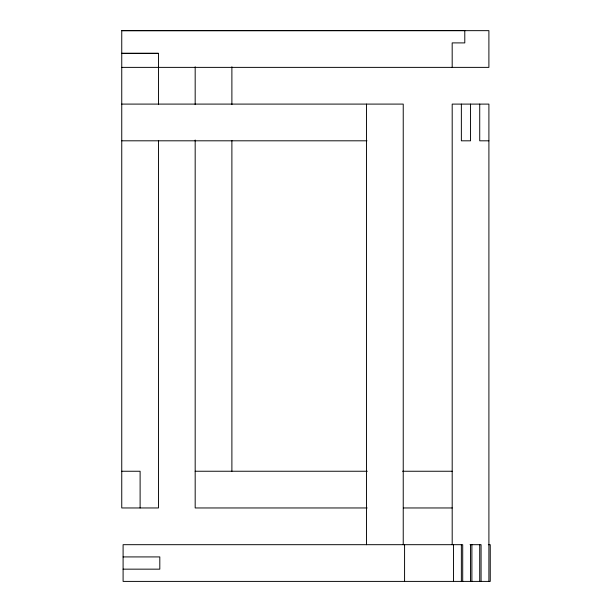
<?xml version="1.0" encoding="UTF-8"?>
<svg xmlns="http://www.w3.org/2000/svg" width="612" height="612" viewBox="0 0 612 612"><rect width="100%" height="100%" fill="white"/><g stroke="black" fill="none" stroke-linecap="round" stroke-linejoin="round"><path stroke-width="0.92" d="M158.462 140.576L158.462 507.96L121.75 507.96L121.75 30.669L464.791 30.6L464.791 42.909L452.176 42.894L452.192 67.381M121.75 30.669L488.896 30.661L488.896 67.374L121.75 67.381M121.75 53.313L158.462 53.313L158.462 104.621M121.75 53.359L158.462 53.359M121.75 104.094L403.232 104.094L403.232 544.711M121.75 140.806L366.978 140.806M488.904 140.814L479.724 140.814L479.724 104.101M121.75 471.248L140.11 471.248L140.11 507.96M195.182 471.24L367.315 471.248M402.597 471.248L452.192 471.248M367.154 507.96L195.182 507.96L195.174 140.01M403.461 507.96L452.192 507.96M470.054 544.688L481.07 544.688L481.07 581.4M488.338 544.688L490.25 544.688L490.25 581.4L123.096 581.4L123.096 544.688L462.71 544.688L462.71 581.4M123.096 556.92L159.809 556.92L159.809 569.16L123.096 569.16M488.904 581.4L488.904 104.101L452.192 104.101L452.192 544.688M479.724 544.688L479.724 581.4M471.89 544.688L471.89 581.4M470.544 104.101L470.544 140.814L461.364 140.814L461.364 104.101M470.544 544.688L470.544 581.4M461.364 544.688L461.364 581.4M453.538 544.688L453.538 581.4M404.578 544.688L404.578 581.4M366.519 104.094L366.519 544.711M231.887 66.8L231.887 104.614M231.887 140.423L231.894 471.24M195.174 66.8L195.174 104.644"/></g></svg>
